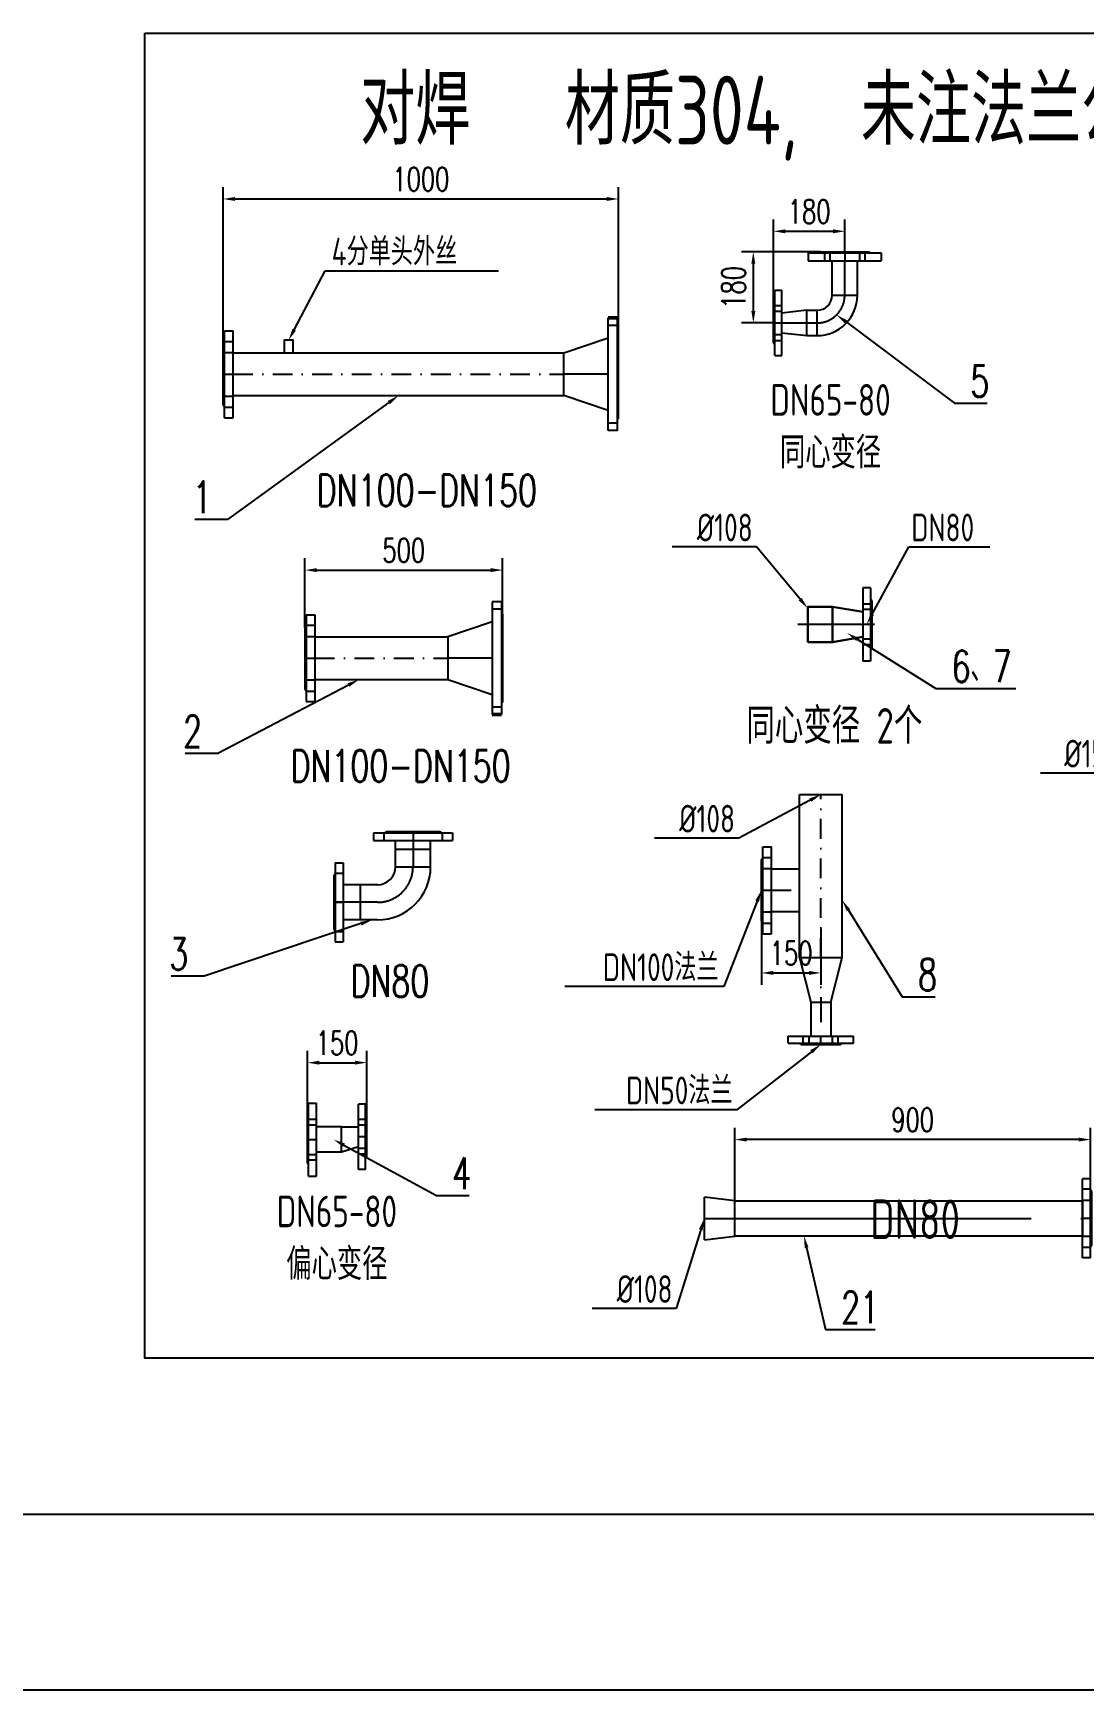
# Model space of a CAD drawing. Header units: millimetres. Extents: x 10779125 to 11142123, y -372083 to -144871.
# Drawn here: x 11100612 to 11103270, y -314154 to -309963 of the extents above; entities that cross this region are included whole.
import ezdxf
from ezdxf import colors
from ezdxf.entities.mleader import LeaderData, LeaderLine
from ezdxf.math import Vec2, Vec3

# ---------------------------------------------------------------- set-up
doc = ezdxf.new("R2010")
doc.units = ezdxf.units.MM
doc.header["$LTSCALE"] = 1000
doc.header["$MEASUREMENT"] = 0
doc.header["$PDSIZE"] = -1
for name, pattern in [('CENTER', [2.9, 2.5, -0.2, 0, -0.2]), ('CENTER2', [1.125, 0.75, -0.125, 0.125, -0.125]), ('DASHDOT', [1, 0.5, -0.25, 0, -0.25])]:
    doc.linetypes.add(name, pattern=pattern)
doc.layers.get('0').update_dxf_attribs({"color": 255, "linetype": 'CONTINUOUS'})
doc.layers.get('Defpoints').update_dxf_attribs({"linetype": 'CONTINUOUS'})
for name, color, linetype in [('1', 255, 'CONTINUOUS'), ('10', 7, 'CONTINUOUS'), ('1轮廓实线层', 7, 'CONTINUOUS'), ('2细线层', 4, 'CONTINUOUS'), ('3中心线', 1, 'CENTER2'), ('3中心线层', 1, 'CENTER'), ('5标注层', 4, 'CONTINUOUS'), ('6文字层', 3, 'CONTINUOUS'), ('A-DIM_SYMB', 252, 'CONTINUOUS'), ('图框层', 7, 'CONTINUOUS')]:
    doc.layers.add(name, color=color, linetype=linetype)
doc.layers.add('1粗实线', color=254, linetype='CONTINUOUS', lineweight=30)
doc.layers.add('_0', color=7, linetype='CONTINUOUS', lineweight=80)
doc.styles.add('hz', font='simplex', dxfattribs={"width": 0.7, "bigfont": 'hztxt'})
doc.styles.add('PC_TEXTSTYLE', font='isocp.shx', dxfattribs={"width": 0.8, "bigfont": 'hzfs.shx'})
doc.dimstyles.new('预制件标注', dxfattribs={"dimtxt": 60, "dimasz": 30, "dimexe": 30, "dimexo": 0, "dimgap": 20, "dimtad": 1, "dimdec": 0, "dimzin": 0, "dimdsep": 46, "dimtxsty": 'hz', "dimcen": 0.09, "dimclrd": 4, "dimclre": 4, "dimclrt": 7, "dimazin": 2, "dimtfac": 1, "dimtdec": 0, "dimtix": 1, "dimtmove": 1, "dimatfit": 3, "dimfxl": 0, "dimtolj": 1, "dimtzin": 0, "dimarcsym": 0})

# ---------------------------------------------------------------- blocks, each defined once
blk = doc.blocks.new('DN200法兰侧视图')
at = {"layer": '1', "color": 0}
for p, q in [((132.5, 0), (-132.5, 0)), ((132.5, 0), (137, -3)), ((170, -3), (-170, -3)), ((170, -31), (-170, -31)), ((-132.5, 0), (-137, -3)), ((170, -3), (170, -31))]:
    blk.add_line(p, q, dxfattribs=at)
at = {"layer": '1', "color": 0, "lineweight": 50}
blk.add_line((-170, -3), (-170, -31), dxfattribs=at)
at = {"layer": '3中心线层'}
for p, q in [((-147.5, -3), (-147.5, -31)), ((147.5, -3), (147.5, -31))]:
    blk.add_line(p, q, dxfattribs=at)
blk = doc.blocks.new('DN100法兰侧视图')
at = {"layer": '1'}
for p, q in [((-22, 110), (0, 110)), ((-22, 110), (-22, -110)), ((0, 110), (0, -110)), ((-25, 77.5), (-22, 82)), ((-25, 77.5), (-25, -77.5)), ((-22, 55), (0, 55)), ((-25, -77.5), (-22, -82)), ((-22, -55), (0, -55)), ((-22, -110), (0, -110))]:
    blk.add_line(p, q, dxfattribs=at)
at = {"layer": '3中心线层'}
for p, q in [((-22, 83.1), (0, 83.1)), ((-25, 0), (0, 0)), ((-22, -83.1), (0, -83.1))]:
    blk.add_line(p, q, dxfattribs=at)
blk = doc.blocks.new('*D309')
at = {"layer": '1轮廓实线层', "color": 4, "lineweight": -2, "transparency": 16777216}
for p, q in [((11101093.2, -310756.3), (11101093.2, -310352.7)), ((11102093.2, -310715), (11102093.2, -310352.7)), ((11101123.2, -310382.7), (11102063.2, -310382.7))]:
    blk.add_line(p, q, dxfattribs=at)
for points in [[(11101123.2, -310377.7), (11101123.2, -310387.7), (11101093.2, -310382.7)], [(11102063.2, -310377.7), (11102063.2, -310387.7), (11102093.2, -310382.7)]]:
    blk.add_solid(points, dxfattribs=at)
at = {"layer": 'Defpoints', "color": 0, "lineweight": -2, "transparency": 16777216}
for p in [(11102093.2, -310382.7), (11102093.2, -310715), (11101093.2, -310756.3)]:
    blk.add_point(p, dxfattribs=at)
at = {"layer": '1轮廓实线层', "color": 7, "transparency": 16777216, "insert": (11101593.2, -310332.7), "char_height": 60, "attachment_point": 5, "style": 'hz'}
blk.add_mtext('\\A1;1000', dxfattribs=at)
blk = doc.blocks.new('*D310')
at = {"layer": '1轮廓实线层', "color": 4, "lineweight": -2, "transparency": 16777216}
for p, q in [((11101299.9, -311466.8), (11101299.9, -311291.5)), ((11101799.9, -311433.3), (11101799.9, -311291.5)), ((11101329.9, -311321.5), (11101769.9, -311321.5))]:
    blk.add_line(p, q, dxfattribs=at)
for points in [[(11101329.9, -311316.5), (11101329.9, -311326.5), (11101299.9, -311321.5)], [(11101769.9, -311316.5), (11101769.9, -311326.5), (11101799.9, -311321.5)]]:
    blk.add_solid(points, dxfattribs=at)
at = {"layer": 'Defpoints', "color": 0, "lineweight": -2, "transparency": 16777216}
for p in [(11101799.9, -311321.5), (11101799.9, -311433.3), (11101299.9, -311466.8)]:
    blk.add_point(p, dxfattribs=at)
at = {"layer": '1轮廓实线层', "color": 7, "transparency": 16777216, "insert": (11101549.9, -311271.5), "char_height": 60, "attachment_point": 5, "style": 'hz'}
blk.add_mtext('\\A1;500', dxfattribs=at)
blk = doc.blocks.new('DN80长200单片法兰弯头')
at = {"layer": '1'}
for p, q in [((177, -10), (177, 190)), ((197, 190), (177, 190)), ((197, -10), (197, 190)), ((90, 134.5), (177, 134.5)), ((177, 45.5), (177, 134.5)), ((200, 157.5), (197, 162)), ((200, 22.5), (200, 157.5)), ((90, 45.5), (177, 45.5)), ((44.5, 0), (-44.5, 0)), ((200, 22.5), (197, 18)), ((197, -10), (177, -10))]:
    blk.add_line(p, q, dxfattribs=at)
for radius in [134.5, 45.5]:
    blk.add_arc((90, 0), radius, 90, 180, dxfattribs=at)
at = {"layer": '3中心线层'}
for p, q in [((197, 163.9), (177, 163.9)), ((90, 90), (200, 90)), ((200, 90), (177, 90)), ((200, 90), (177, 90)), ((200, 90), (177, 90)), ((200, 90), (177, 90)), ((197, 16.1), (177, 16.1))]:
    blk.add_line(p, q, dxfattribs=at)
blk.add_arc((90, 0), 90, 90, 180, dxfattribs=at)
blk = doc.blocks.new('DN50法兰侧视图')
at = {"layer": '1'}
for p, q in [((-21, 50), (-18, 54.5)), ((-21, 50), (-21, -50)), ((-18, 82.5), (0, 82.5)), ((-18, 82.5), (-18, -82.5)), ((0, 82.5), (0, -82.5)), ((-18, 29.5), (0, 29.5)), ((-18, -29.5), (0, -29.5)), ((-21, -50), (-18, -54.5)), ((-18, -82.5), (0, -82.5))]:
    blk.add_line(p, q, dxfattribs=at)
at = {"layer": '3中心线层'}
for p, q in [((-18, 44.2), (0, 44.2)), ((-21, 0), (0, 0)), ((-18, -44.2), (0, -44.2))]:
    blk.add_line(p, q, dxfattribs=at)
blk = doc.blocks.new('DN65法兰侧视图')
at = {"layer": '1'}
for p, q in [((-20, 92.5), (0, 92.5)), ((-20, 92.5), (-20, -92.5)), ((0, 92.5), (0, -92.5)), ((-23, 60), (-20, 64.5)), ((-23, 60), (-23, -60)), ((-20, 37.5), (0, 37.5)), ((-20, -37.5), (0, -37.5)), ((-23, -60), (-20, -64.5)), ((-20, -92.5), (0, -92.5))]:
    blk.add_line(p, q, dxfattribs=at)
at = {"layer": '3中心线层'}
for p, q in [((-20, 51.3), (0, 51.3)), ((-20, 0), (0, 0)), ((-20, -51.3), (0, -51.3))]:
    blk.add_line(p, q, dxfattribs=at)
blk = doc.blocks.new('*D311')
at = {"color": 4, "lineweight": -2, "transparency": 16777216}
for p, q in [((11101306.3, -312702.1), (11101306.3, -312537.5)), ((11101456.3, -312705.1), (11101456.3, -312537.5)), ((11101336.3, -312567.5), (11101426.3, -312567.5))]:
    blk.add_line(p, q, dxfattribs=at)
for points in [[(11101336.3, -312562.5), (11101336.3, -312572.5), (11101306.3, -312567.5)], [(11101426.3, -312562.5), (11101426.3, -312572.5), (11101456.3, -312567.5)]]:
    blk.add_solid(points, dxfattribs=at)
at = {"layer": 'Defpoints', "color": 0, "lineweight": -2, "transparency": 16777216}
for p in [(11101456.3, -312567.5), (11101306.3, -312702.1), (11101456.3, -312705.1)]:
    blk.add_point(p, dxfattribs=at)
at = {"color": 7, "lineweight": -2, "transparency": 16777216, "insert": (11101381.3, -312517.5), "char_height": 60, "attachment_point": 5, "style": 'hz'}
blk.add_mtext('\\A1;150', dxfattribs=at)
blk = doc.blocks.new('*D312')
at = {"color": 4, "lineweight": -2, "transparency": 16777216}
for p, q in [((11102485.4, -310646.3), (11102485.4, -310434.5)), ((11102665.4, -310516.3), (11102665.4, -310434.5)), ((11102515.4, -310464.5), (11102635.4, -310464.5))]:
    blk.add_line(p, q, dxfattribs=at)
for points in [[(11102515.4, -310459.5), (11102515.4, -310469.5), (11102485.4, -310464.5)], [(11102635.4, -310459.5), (11102635.4, -310469.5), (11102665.4, -310464.5)]]:
    blk.add_solid(points, dxfattribs=at)
at = {"layer": 'Defpoints', "color": 0, "lineweight": -2, "transparency": 16777216}
for p in [(11102665.4, -310464.5), (11102665.4, -310516.3), (11102485.4, -310646.3)]:
    blk.add_point(p, dxfattribs=at)
at = {"color": 7, "lineweight": -2, "transparency": 16777216, "insert": (11102575.4, -310414.5), "char_height": 60, "attachment_point": 5, "style": 'hz'}
blk.add_mtext('\\A1;180', dxfattribs=at)
blk = doc.blocks.new('*D313')
at = {"color": 4, "lineweight": -2, "transparency": 16777216}
for p, q in [((11102605.4, -310516.3), (11102404.2, -310516.3)), ((11102434.2, -310546.3), (11102434.2, -310666.3)), ((11102485.4, -310696.3), (11102404.2, -310696.3))]:
    blk.add_line(p, q, dxfattribs=at)
for points in [[(11102429.2, -310546.3), (11102439.2, -310546.3), (11102434.2, -310516.3)], [(11102429.2, -310666.3), (11102439.2, -310666.3), (11102434.2, -310696.3)]]:
    blk.add_solid(points, dxfattribs=at)
at = {"layer": 'Defpoints', "color": 0, "lineweight": -2, "transparency": 16777216}
for p in [(11102605.4, -310516.3), (11102434.2, -310696.3), (11102485.4, -310696.3)]:
    blk.add_point(p, dxfattribs=at)
at = {"color": 7, "lineweight": -2, "transparency": 16777216, "insert": (11102384.2, -310606.3), "char_height": 60, "attachment_point": 5, "rotation": 90, "style": 'hz'}
blk.add_mtext('\\A1;180', dxfattribs=at)
blk = doc.blocks.new('*D314')
at = {"layer": '1轮廓实线层', "color": 4, "lineweight": -2, "transparency": 16777216}
for p, q in [((11102454.9, -312131.2), (11102454.9, -312370.4)), ((11102604.9, -312229), (11102604.9, -312370.4)), ((11102484.9, -312340.4), (11102574.9, -312340.4))]:
    blk.add_line(p, q, dxfattribs=at)
for points in [[(11102484.9, -312335.4), (11102484.9, -312345.4), (11102454.9, -312340.4)], [(11102574.9, -312335.4), (11102574.9, -312345.4), (11102604.9, -312340.4)]]:
    blk.add_solid(points, dxfattribs=at)
at = {"layer": 'Defpoints', "color": 0, "lineweight": -2, "transparency": 16777216}
for p in [(11102454.9, -312131.2), (11102604.9, -312229), (11102604.9, -312340.4)]:
    blk.add_point(p, dxfattribs=at)
at = {"layer": '1轮廓实线层', "color": 7, "transparency": 16777216, "insert": (11102529.9, -312290.4), "char_height": 60, "attachment_point": 5, "style": 'hz'}
blk.add_mtext('\\A1;150', dxfattribs=at)
blk = doc.blocks.new('DN80法兰侧视图')
at = {"layer": '1'}
for p, q in [((-20, 100), (0, 100)), ((-20, 100), (-20, -100)), ((0, 100), (0, -100)), ((-23, 67.5), (-20, 72)), ((-23, 67.5), (-23, -67.5)), ((-20, 45.5), (0, 45.5)), ((-23, -67.5), (-20, -72)), ((-20, -45.5), (0, -45.5)), ((-20, -100), (0, -100))]:
    blk.add_line(p, q, dxfattribs=at)
at = {"layer": '3中心线层'}
for p, q in [((-20, 73.9), (0, 73.9)), ((-23, 0), (0, 0)), ((-23, 0), (0, 0)), ((-20, -73.9), (0, -73.9))]:
    blk.add_line(p, q, dxfattribs=at)
blk = doc.blocks.new('*D318')
at = {"layer": '1轮廓实线层', "color": 4, "lineweight": -2, "transparency": 16777216}
for p, q in [((11102387.3, -312916), (11102387.3, -312732)), ((11103287.3, -312916), (11103287.3, -312732)), ((11103257.3, -312762), (11102417.3, -312762))]:
    blk.add_line(p, q, dxfattribs=at)
for points in [[(11102417.3, -312757), (11102417.3, -312767), (11102387.3, -312762)], [(11103257.3, -312757), (11103257.3, -312767), (11103287.3, -312762)]]:
    blk.add_solid(points, dxfattribs=at)
at = {"layer": 'Defpoints', "color": 0, "lineweight": -2, "transparency": 16777216}
for p in [(11102387.3, -312762), (11102387.3, -312916), (11103287.3, -312916)]:
    blk.add_point(p, dxfattribs=at)
at = {"layer": '1轮廓实线层', "color": 7, "transparency": 16777216, "insert": (11102837.3, -312712), "char_height": 60, "attachment_point": 5, "style": 'hz'}
blk.add_mtext('\\A1;900', dxfattribs=at)

msp = doc.modelspace()

# ---------------------------------------------------------------- linework, layer by layer
for p, q in [((11102633.4, -310626.3), (11102633.4, -310539.3)), ((11102697.4, -310626.3), (11102697.4, -310539.3)), ((11102569.3, -310664.3), (11102506.4, -310671.3)), ((11102569.3, -310664.3), (11102595.4, -310664.3)), ((11102569.3, -310728.3), (11102569.3, -310664.3)), ((11101954.5, -310772.1), (11102067.2, -310734.3, 0)), ((11102506.4, -310721.3), (11102569.3, -310728.3)), ((11102569.3, -310728.3), (11102595.4, -310728.3)), ((11101118.2, -310772.1), (11101954.5, -310772.1)), ((11101954.5, -310880.1), (11101954.5, -310772.1)), ((11101118.2, -310880.1), (11101954.5, -310880.1)), ((11102067.2, -310917.9, 0), (11101954.5, -310880.1)), ((11101773.9, -311452.5, 0), (11101661.2, -311490.3)), ((11101324.9, -311490.3), (11101661.2, -311490.3)), ((11101661.2, -311490.3), (11101661.2, -311598.3)), ((11101324.9, -311598.3), (11101661.2, -311598.3)), ((11101661.2, -311598.3), (11101773.9, -311636.1, 0)), ((11102550.9, -312301.3), (11102550.9, -311889.3)), ((11102550.9, -311889.3), (11102658.9, -311889.3)), ((11102658.9, -312301.3), (11102658.9, -311889.3)), ((11102479.9, -312077.2), (11102550.9, -312077.2)), ((11102479.9, -312185.2), (11102550.9, -312185.1)), ((11101392.4, -312730.1), (11101329.3, -312730.1)), ((11101392.4, -312794.1), (11101392.4, -312730.1)), ((11101392.4, -312730.1), (11101435.3, -312730.1)), ((11101392.4, -312794.1), (11101329.3, -312794.1)), ((11101435.3, -312780.1), (11101392.4, -312794.1))]:
    msp.add_line(p, q)
at = {"lineweight": -2}
for p, q in [((11102595.4, -310728.3), (11102595.4, -310664.3)), ((11102633.4, -310626.3), (11102697.4, -310626.3)), ((11102310.3, -313015.5, 0), (11102310.3, -312907.5, 0))]:
    msp.add_line(p, q, dxfattribs=at)
msp.add_lwpolyline([(11100894.6, -309963.2), (11105119.2, -309963.2), (11105119.2, -313314.6), (11100894.6, -313314.6)], close=True, dxfattribs=at)
for radius in [38, 102]:
    msp.add_arc((11102595.4, -310626.3), radius, 270, 0, dxfattribs=at)
at = {"layer": '1'}
for p, q in [((11101473.4, -311985.8), (11101473.4, -312005.8)), ((11101473.4, -311985.8), (11101673.4, -311985.8)), ((11101505.9, -311982.8), (11101501.4, -311985.8)), ((11101505.9, -311982.8), (11101640.9, -311982.8)), ((11101640.9, -311982.8), (11101645.4, -311985.8)), ((11101673.4, -311985.8), (11101673.4, -312005.8)), ((11101473.4, -312005.8), (11101673.4, -312005.8)), ((11101528.9, -312071.8), (11101528.9, -312005.8)), ((11101528.9, -312005.8), (11101617.9, -312005.8)), ((11101617.9, -312071.8), (11101617.9, -312005.8))]:
    msp.add_line(p, q, dxfattribs=at)
at = {"layer": '1粗实线'}
for p, q in [((11102710.9, -311427.2), (11102634.4, -311414.5)), ((11102710.9, -311490.7), (11102634.4, -311503.5))]:
    msp.add_line(p, q, dxfattribs=at)
msp.add_lwpolyline([(11102571.8, -311503.5), (11102634.4, -311503.5), (11102634.4, -311414.5), (11102571.8, -311414.5)], close=True, dxfattribs=at)
at = {"layer": '1轮廓实线层'}
for p, q in [((11102550.9, -312301.3), (11102658.9, -312301.3)), ((11102550.9, -312301.3), (11102579.4, -312414.7)), ((11102630.4, -312414.7), (11102658.9, -312301.3)), ((11102579.4, -312414.7), (11102630.4, -312414.7)), ((11102579.4, -312414.7), (11102579.4, -312500.3)), ((11102630.4, -312414.7), (11102630.4, -312500.3))]:
    msp.add_line(p, q, dxfattribs=at)
msp.add_lwpolyline([(11101247.5, -310772.1), (11101269.8, -310772.1), (11101269.8, -310739.9), (11101247.5, -310739.9)], close=True, dxfattribs=at)
at = {"layer": '2细线层', "lineweight": -3}
msp.add_line((11089575.4, -314154, -89.1), (11126903.6, -314154, -89.1), dxfattribs=at)
at = {"layer": '3中心线'}
for p, q in [((11102665.4, -310626.3), (11102665.4, -310539.3)), ((11102506.4, -310696.3), (11102595.4, -310696.3)), ((11102387.3, -312961.5), (11103267.3, -312961.5))]:
    msp.add_line(p, q, dxfattribs=at)
at = {"layer": '3中心线', "ltscale": 10}
msp.add_line((11102740.7, -311459), (11102546.6, -311459), dxfattribs=at)
at = {"layer": '3中心线'}
msp.add_arc((11102595.4, -310626.3), 70, 270, 0, dxfattribs=at)
at = {"layer": '3中心线层', "linetype": 'DASHDOT', "ltscale": 0.1}
for p, q in [((11101118.2, -310826.1), (11101954.5, -310826.1)), ((11101324.9, -311544.3), (11101661.2, -311544.3)), ((11102604.9, -312301.3), (11102604.9, -311889.3)), ((11102479.9, -312131.2), (11102550.9, -312131.2)), ((11102604.9, -312301.3), (11102604.9, -312414.7)), ((11102604.9, -312414.7), (11102604.9, -312500.3))]:
    msp.add_line(p, q, dxfattribs=at)
at = {"layer": '3中心线层', "lineweight": -3}
for p, q in [((11102067.2, -310826.1, 0), (11101954.5, -310826.1, 0)), ((11101773.9, -311544.3, 0), (11101661.2, -311544.3, 0)), ((11102310.3, -312961.5), (11102387.3, -312961.5))]:
    msp.add_line(p, q, dxfattribs=at)
at = {"layer": '3中心线层'}
for p, q in [((11101499.5, -311985.8), (11101499.5, -312005.8)), ((11101573.4, -311982.8), (11101573.4, -312071.8)), ((11101573.4, -311982.8), (11101573.4, -312005.8)), ((11101573.4, -311982.8), (11101573.4, -312005.8)), ((11101573.4, -311982.8), (11101573.4, -312005.8)), ((11101573.4, -311982.8), (11101573.4, -312005.8)), ((11101647.3, -311985.8), (11101647.3, -312005.8))]:
    msp.add_line(p, q, dxfattribs=at)
at = {"layer": '_0', "lineweight": -2}
for p, q in [((11102387.3, -312917, 0), (11102310.3, -312907.5, 0)), ((11102387.3, -313006, 0), (11102387.3, -312917, 0)), ((11102310.3, -313015.5, 0), (11102387.3, -313006, 0))]:
    msp.add_line(p, q, dxfattribs=at)
msp.add_lwpolyline([(11103267.3, -313006), (11102387.3, -313006), (11102387.3, -312917), (11103267.3, -312917)], close=True, dxfattribs=at)
at = {"layer": 'A-DIM_SYMB', "color": 2}
for p, q in [((11101617.9, -312028.3), (11101528.9, -312028.3)), ((11101439.9, -312117.3), (11101439.9, -312206.3))]:
    msp.add_line(p, q, dxfattribs=at)
at = {"layer": '图框层', "lineweight": -3}
msp.add_line((11091797.3, -313709.6, -89.1), (11126459.2, -313709.6, -89.1), dxfattribs=at)

# ---------------------------------------------------------------- block references
at = {"xscale": -1}
for name, p, rotation in [('DN65法兰侧视图', (11102665.4, -310539.3), 90), ('DN50法兰侧视图', (11102506.4, -310696.3), 180), ('DN50法兰侧视图', (11102506.4, -310696.3), 180), ('DN65法兰侧视图', (11101329.3, -312762.1), 180)]:
    msp.add_blockref(name, p, dxfattribs=dict(at, rotation=rotation))
at = {"color": 0, "lineweight": -3, "yscale": 0.8382352941176471, "zscale": 0.8382352941176471, "rotation": 270}
for p, xscale in [((11102093.2, -310826.1), 0.8382352941176471), ((11102093.2, -310826.1), 0.8382352941176471), ((11101799.9, -311544.3), -0.8382352941176471)]:
    msp.add_blockref('DN200法兰侧视图', p, dxfattribs=dict(at, xscale=xscale))
at = {"lineweight": -3, "ltscale": 0.1, "xscale": -1}
msp.add_blockref('DN65法兰侧视图', (11102710.9, -311459), dxfattribs=at)
at = {"rotation": 180}
msp.add_blockref('DN50法兰侧视图', (11101435.3, -312755.1), dxfattribs=at)
at = {"lineweight": -2, "rotation": 180}
msp.add_blockref('DN80法兰侧视图', (11103267.3, -312961.5), dxfattribs=at)
at = {"layer": '10', "xscale": -1, "rotation": 180}
msp.add_blockref('DN100法兰侧视图', (11101118.2, -310826.1), dxfattribs=at)
at = {"layer": '10'}
msp.add_blockref('DN100法兰侧视图', (11101324.9, -311544.3), dxfattribs=at)
at = {"layer": '10', "extrusion": (0, 0, -1), "zscale": -1, "rotation": 180}
msp.add_blockref('DN100法兰侧视图', (-11102479.9, -312131.2), dxfattribs=at)
at = {"layer": '1轮廓实线层', "rotation": 90}
msp.add_blockref('DN50法兰侧视图', (11102604.9, -312500.3), dxfattribs=at)
at = {"layer": 'A-DIM_SYMB', "color": 0, "rotation": 179.9946924100957}
msp.add_blockref('DN80长200单片法兰弯头', (11101573.4, -312071.8), dxfattribs=at)

# ---------------------------------------------------------------- texts
at = {"lineweight": -2, "char_height": 80, "attachment_point": 1, "style": 'hz'}
for s, width, insert in [('DN100-DN150', 943.027, (11101330.1, -311079.7)), ('DN100-DN150', 648.572, (11101263.8, -311776.7)), ('DN80', 648.572, (11101415.5, -312321))]:
    msp.add_mtext_dynamic_manual_height_columns(s, width=width, gutter_width=1750, heights=[0], dxfattribs=dict(at, insert=insert))
at = {"insert": (11102729.7, -312913.6), "char_height": 100, "attachment_point": 1, "style": 'PC_TEXTSTYLE'}
msp.add_mtext_dynamic_manual_height_columns('DN80', width=264.892, gutter_width=12.5, heights=[0], dxfattribs=at)
at = {"layer": '6文字层', "insert": (11102951.7, -310178.4), "char_height": 174.182, "width": 3787.944, "attachment_point": 5, "style": 'PC_TEXTSTYLE'}
msp.add_mtext('{\\C7;对焊   材质304,  未注法兰公称压力均为PN16}', dxfattribs=at)
at = {"layer": '6文字层', "color": 7, "char_height": 80, "attachment_point": 5, "style": 'PC_TEXTSTYLE'}
for s, insert in [('DN65-80\\P同心变径', (11102629.5, -310957.7)), ('DN65-80\\P偏心变径', (11101380.7, -313010.4))]:
    msp.add_mtext_dynamic_manual_height_columns(s, width=998.937, gutter_width=1750, heights=[0], dxfattribs=dict(at, insert=insert))
at = {"layer": '6文字层', "color": 7, "insert": (11102639.2, -311715.6), "char_height": 90, "width": 599.557, "attachment_point": 5, "style": 'PC_TEXTSTYLE'}
msp.add_mtext('同心变径 2个', dxfattribs=at)

# ---------------------------------------------------------------- dimensions: what is measured, and where the dimension line sits
at = {"lineweight": -2}
for base, p1, p2, picture, middle in [((11102665.4, -310464.5), (11102485.4, -310646.3), (11102665.4, -310516.3), '*D312', (11102575.4, -310414.5)), ((11101456.3, -312567.5), (11101306.3, -312702.1), (11101456.3, -312705.1), '*D311', (11101381.3, -312517.5))]:
    dim = msp.add_linear_dim(base=base, p1=p1, p2=p2, dimstyle='预制件标注', dxfattribs=at)
    dim.commit()
    dim.dimension.update_dxf_attribs({"geometry": picture, "text_midpoint": middle})
dim = msp.add_linear_dim(base=(11102434.2, -310696.3), p1=(11102605.4, -310516.3), p2=(11102485.4, -310696.3), angle=90, dimstyle='预制件标注', dxfattribs=at)
dim.commit()
dim.dimension.update_dxf_attribs({"geometry": '*D313', "text_midpoint": (11102384.2, -310606.3)})
at = {"layer": '1轮廓实线层'}
for base, p1, p2, picture, middle in [((11102093.2, -310382.7), (11101093.2, -310756.3), (11102093.2, -310715), '*D309', (11101593.2, -310332.7)), ((11101799.9, -311321.5), (11101299.9, -311466.8), (11101799.9, -311433.3), '*D310', (11101549.9, -311271.5)), ((11102604.9, -312340.4), (11102454.9, -312131.2), (11102604.9, -312229), '*D314', (11102529.9, -312290.4)), ((11102387.3, -312762), (11103287.3, -312916), (11102387.3, -312916), '*D318', (11102837.3, -312712))]:
    dim = msp.add_linear_dim(base=base, p1=p1, p2=p2, dimstyle='预制件标注', dxfattribs=at)
    dim.commit()
    dim.dimension.update_dxf_attribs({"geometry": picture, "text_midpoint": middle})

# ---------------------------------------------------------------- leaders
ml = msp.add_multileader_mtext('Standard', dxfattribs=at)
ml.set_content('5', color=3, style='hz')
ml.set_leader_properties(color=3)
ml.build(insert=Vec2(0, 0))
ml.multileader.update_dxf_attribs({"text_left_attachment_type": 6, "text_right_attachment_type": 6, "dogleg_length": 20, "arrow_head_size": 30})
ctx = ml.context
ctx.base_point, ctx.char_height, ctx.arrow_head_size, ctx.landing_gap_size, ctx.plane_origin = Vec3(11102963.1, -310899.6), 80, 30, 20, Vec3(11102485.4, -310719)
ctx.left_attachment, ctx.right_attachment = 6, 6
notes = []
notes.append((ctx, [(1, (1, 1, 0), (11102943.1, -310899.6), (1, 0), 20, [(0, [(11102644.9, -310675.8)], 0, [])])]))
ctx.mtext.insert, ctx.mtext.flow_direction = Vec3(11102983.1, -310803.6), 5
ml = msp.add_multileader_mtext('Standard', dxfattribs=at)
ml.set_content('1', color=3, style='hz')
ml.set_leader_properties(color=3)
ml.build(insert=Vec2(0, 0))
ml.multileader.update_dxf_attribs({"text_left_attachment_type": 6, "text_right_attachment_type": 6, "dogleg_length": 20, "arrow_head_size": 30})
ctx = ml.context
ctx.base_point, ctx.char_height, ctx.arrow_head_size, ctx.landing_gap_size, ctx.plane_origin = Vec3(11101031, -311193.2), 80, 30, 20, Vec3(11101536.3, -310880.1)
ctx.left_attachment, ctx.right_attachment, ctx.text_align_type = 6, 6, 2
notes.append((ctx, [(0, (1, 1, 0), (11101104.3, -311193.2), (-1, 0), 20, [(0, [(11101536.3, -310880.1)], 0, [])])]))
ctx.mtext.insert, ctx.mtext.alignment, ctx.mtext.flow_direction = Vec3(11101064.3, -311097.2), 3, 5
ml = msp.add_multileader_mtext('Standard', dxfattribs=at)
ml.set_content('6、7', color=3, style='hz')
ml.set_leader_properties(color=3)
ml.build(insert=Vec2(0, 0))
ml.multileader.update_dxf_attribs({"text_left_attachment_type": 6, "text_right_attachment_type": 6, "dogleg_length": 20, "arrow_head_size": 30})
ctx = ml.context
ctx.base_point, ctx.char_height, ctx.arrow_head_size, ctx.landing_gap_size, ctx.plane_origin = Vec3(11102915.7, -311621.1), 80, 30, 20, Vec3(11102680.7, -311498.3)
ctx.left_attachment, ctx.right_attachment = 6, 6
notes.append((ctx, [(0, (1, 1, 0), (11102895.7, -311621.1), (1, 0), 20, [(0, [(11102671.4, -311480.6)], 0, [])])]))
ctx.mtext.insert, ctx.mtext.flow_direction = Vec3(11102935.7, -311525.1), 5
ml = msp.add_multileader_mtext('Standard', dxfattribs=at)
ml.set_content('2', color=3, style='hz')
ml.set_leader_properties(color=3)
ml.build(insert=Vec2(0, 0))
ml.multileader.update_dxf_attribs({"text_left_attachment_type": 6, "text_right_attachment_type": 6, "dogleg_length": 20, "arrow_head_size": 30})
ctx = ml.context
ctx.base_point, ctx.char_height, ctx.arrow_head_size, ctx.landing_gap_size, ctx.plane_origin = Vec3(11100982.5, -311785.7), 80, 30, 20, Vec3(11101436.4, -311598.3)
ctx.left_attachment, ctx.right_attachment, ctx.text_align_type = 6, 6, 2
notes.append((ctx, [(0, (1, 1, 0), (11101079.8, -311785.7), (-1, 0), 20, [(0, [(11101436.4, -311598.3)], 0, [])])]))
ctx.mtext.insert, ctx.mtext.alignment, ctx.mtext.flow_direction = Vec3(11101039.8, -311689.7), 3, 5
ml = msp.add_multileader_mtext('Standard', dxfattribs=at)
ml.set_content('8', color=3, style='hz')
ml.set_leader_properties(color=3)
ml.build(insert=Vec2(0, 0))
ml.multileader.update_dxf_attribs({"text_left_attachment_type": 6, "text_right_attachment_type": 6, "dogleg_length": 20, "arrow_head_size": 30})
ctx = ml.context
ctx.base_point, ctx.char_height, ctx.arrow_head_size, ctx.landing_gap_size, ctx.plane_origin = Vec3(11102831.1, -312400.7), 80, 30, 20, Vec3(11102658.9, -312156.4)
ctx.left_attachment, ctx.right_attachment = 6, 6
notes.append((ctx, [(0, (1, 1, 0), (11102811.1, -312400.7), (1, 0), 20, [(0, [(11102658.9, -312156.4)], 0, [])])]))
ctx.mtext.insert, ctx.mtext.flow_direction = Vec3(11102851.1, -312304.7), 5
ml = msp.add_multileader_mtext('Standard', dxfattribs=at)
ml.set_content('3', color=3, style='hz')
ml.set_leader_properties(color=3)
ml.build(insert=Vec2(0, 0))
ml.multileader.update_dxf_attribs({"text_left_attachment_type": 6, "text_right_attachment_type": 6, "dogleg_length": 20, "arrow_head_size": 30})
ctx = ml.context
ctx.base_point, ctx.char_height, ctx.arrow_head_size, ctx.landing_gap_size, ctx.plane_origin = Vec3(11100947.3, -312348.6), 80, 30, 20, Vec3(11101470.1, -312206.3)
ctx.left_attachment, ctx.right_attachment, ctx.text_align_type = 6, 6, 2
notes.append((ctx, [(0, (1, 1, 0), (11101044.6, -312348.6), (-1, 0), 20, [(0, [(11101470.1, -312206.3)], 0, [])])]))
ctx.mtext.insert, ctx.mtext.alignment, ctx.mtext.flow_direction = Vec3(11101004.6, -312252.6), 3, 5
ml = msp.add_multileader_mtext('Standard', dxfattribs=at)
ml.set_content('4', color=3, style='hz')
ml.set_leader_properties(color=3)
ml.build(insert=Vec2(0, 0))
ml.multileader.update_dxf_attribs({"text_left_attachment_type": 6, "text_right_attachment_type": 6, "dogleg_length": 20, "arrow_head_size": 30})
ctx = ml.context
ctx.base_point, ctx.char_height, ctx.arrow_head_size, ctx.landing_gap_size, ctx.plane_origin = Vec3(11101652.7, -312903.3), 80, 30, 20, Vec3(11101372.3, -312761.8)
ctx.left_attachment, ctx.right_attachment = 6, 6
notes.append((ctx, [(1, (1, 1, 0), (11101632.7, -312903.3), (1, 0), 20, [(0, [(11101372.3, -312761.8)], 0, [])])]))
ctx.mtext.insert, ctx.mtext.flow_direction = Vec3(11101672.7, -312807.3), 5
ml = msp.add_multileader_mtext('Standard', dxfattribs=at)
ml.set_content('21', color=3, style='hz')
ml.set_leader_properties(color=3)
ml.build(insert=Vec2(0, 0))
ml.multileader.update_dxf_attribs({"text_left_attachment_type": 6, "text_right_attachment_type": 6, "dogleg_length": 20, "arrow_head_size": 30})
ctx = ml.context
ctx.base_point, ctx.char_height, ctx.arrow_head_size, ctx.landing_gap_size, ctx.plane_origin = Vec3(11102636.4, -313242.7), 80, 30, 20, Vec3(11102562.3, -313006)
ctx.left_attachment, ctx.right_attachment = 6, 6
notes.append((ctx, [(0, (1, 1, 0), (11102616.4, -313242.7), (1, 0), 20, [(0, [(11102562.3, -313006)], 0, [])])]))
ctx.mtext.insert, ctx.mtext.width, ctx.mtext.flow_direction = Vec3(11102656.4, -313146.7), 550.179, 5
at = {"layer": '5标注层'}
ml = msp.add_multileader_mtext('Standard', dxfattribs=at)
ml.set_content('4分单头外丝', color=256, style='PC_TEXTSTYLE')
ml.set_leader_properties()
ml.build(insert=Vec2(0, 0))
ml.multileader.update_dxf_attribs({"text_left_attachment_type": 6, "text_right_attachment_type": 6, "arrow_head_size": 30})
ctx = ml.context
ctx.base_point, ctx.char_height, ctx.arrow_head_size, ctx.plane_origin = Vec3(11101359, -310564.7), 70, 30, Vec3(11101258.7, -310739.9)
ctx.left_attachment, ctx.right_attachment, ctx.text_align_type = 6, 6, 1
notes.append((ctx, [(0, (1, 1, 0), (11101351, -310564.7), (1, 0), 8, [(0, [(11101258.7, -310739.9)], 0, [])])]))
ctx.mtext.insert, ctx.mtext.alignment, ctx.mtext.flow_direction = Vec3(11101526.4, -310480.7), 2, 5
ml = msp.add_multileader_mtext('Standard', dxfattribs=at)
ml.set_content('%%C108 ', color=256, style='PC_TEXTSTYLE')
ml.set_leader_properties()
ml.build(insert=Vec2(0, 0))
ml.multileader.update_dxf_attribs({"text_left_attachment_type": 6, "text_right_attachment_type": 6, "arrow_head_size": 30})
ctx = ml.context
ctx.base_point, ctx.char_height, ctx.arrow_head_size, ctx.plane_origin = Vec3(11102290.1, -311262.8), 70, 30, Vec3(11095700.2, -311589.6)
ctx.left_attachment, ctx.right_attachment, ctx.text_align_type = 6, 6, 1
notes.append((ctx, [(0, (1, 1, 0), (11102442.1, -311262.8), (-1, 0), 8, [(0, [(11102571.8, -311417.9)], 0, [])])]))
ctx.mtext.insert, ctx.mtext.width, ctx.mtext.alignment, ctx.mtext.flow_direction = Vec3(11102362.1, -311178.8), 492.417, 2, 5
ml = msp.add_multileader_mtext('Standard', dxfattribs=at)
ml.set_content('DN80', color=256, style='PC_TEXTSTYLE')
ml.set_leader_properties()
ml.build(insert=Vec2(0, 0))
ml.multileader.update_dxf_attribs({"text_left_attachment_type": 6, "text_right_attachment_type": 6, "arrow_head_size": 30})
ctx = ml.context
ctx.base_point, ctx.char_height, ctx.arrow_head_size, ctx.plane_origin = Vec3(11102835.8, -311262.8), 70, 30, Vec3(11096499.1, -311589.6)
ctx.left_attachment, ctx.right_attachment, ctx.text_align_type = 6, 6, 1
notes.append((ctx, [(1, (1, 1, 0), (11102827.8, -311262.8), (1, 0), 8, [(0, [(11102720.9, -311459)], 0, [])])]))
ctx.mtext.insert, ctx.mtext.width, ctx.mtext.alignment, ctx.mtext.flow_direction = Vec3(11102913.4, -311178.8), 492.417, 2, 5
ml = msp.add_multileader_mtext('Standard', dxfattribs=at)
ml.set_content('%%C159 ', color=256, style='PC_TEXTSTYLE')
ml.set_leader_properties()
ml.build(insert=Vec2(0, 0))
ml.multileader.update_dxf_attribs({"text_left_attachment_type": 6, "text_right_attachment_type": 6, "arrow_head_size": 30})
ctx = ml.context
ctx.base_point, ctx.char_height, ctx.arrow_head_size, ctx.plane_origin = Vec3(11103218, -311834.8, 0), 70, 30, Vec3(11103399.9, -311624.1, 0)
ctx.left_attachment, ctx.right_attachment, ctx.text_align_type = 6, 6, 1
notes.append((ctx, [(0, (1, 1, 0), (11103374, -311834.8, 0), (-1, 0), 8, [(0, [(11103449.9, -311607.1, 0)], 0, [])])]))
ctx.mtext.insert, ctx.mtext.width, ctx.mtext.alignment, ctx.mtext.flow_direction = Vec3(11103292, -311750.8, 0), 653.763, 2, 5
ml = msp.add_multileader_mtext('Standard', dxfattribs=at)
ml.set_content('%%C108 ', color=256, style='PC_TEXTSTYLE')
ml.set_leader_properties()
ml.build(insert=Vec2(0, 0))
ml.multileader.update_dxf_attribs({"text_left_attachment_type": 6, "text_right_attachment_type": 6, "arrow_head_size": 30})
ctx = ml.context
ctx.base_point, ctx.char_height, ctx.arrow_head_size, ctx.plane_origin = Vec3(11102245.3, -311999.3), 70, 30, Vec3(11102604.9, -311889.3)
ctx.left_attachment, ctx.right_attachment, ctx.text_align_type = 6, 6, 1
notes.append((ctx, [(0, (1, 1, 0), (11102397.3, -311999.3), (-1, 0), 8, [(0, [(11102604.9, -311889.3)], 0, [])])]))
ctx.mtext.insert, ctx.mtext.width, ctx.mtext.alignment, ctx.mtext.flow_direction = Vec3(11102317.3, -311915.3), 340.596, 2, 5
ml = msp.add_multileader_mtext('Standard', dxfattribs=at)
ml.set_content('DN100法兰', color=256, style='PC_TEXTSTYLE')
ml.set_leader_properties()
ml.build(insert=Vec2(0, 0))
ml.multileader.update_dxf_attribs({"text_left_attachment_type": 6, "text_right_attachment_type": 6, "arrow_head_size": 30})
ctx = ml.context
ctx.base_point, ctx.char_height, ctx.arrow_head_size, ctx.plane_origin = Vec3(11102048.8, -312375.1), 70, 30, Vec3(11102454.9, -312131.2)
ctx.left_attachment, ctx.right_attachment, ctx.text_align_type = 6, 6, 1
notes.append((ctx, [(0, (1, 1, 0), (11102359.2, -312375.1), (-1, 0), 8, [(0, [(11102454.9, -312131.2)], 0, [])])]))
ctx.mtext.insert, ctx.mtext.alignment, ctx.mtext.flow_direction = Vec3(11102200, -312291.1), 2, 5
ml = msp.add_multileader_mtext('Standard', dxfattribs=at)
ml.set_content('DN50法兰', color=256, style='PC_TEXTSTYLE')
ml.set_leader_properties()
ml.build(insert=Vec2(0, 0))
ml.multileader.update_dxf_attribs({"text_left_attachment_type": 6, "text_right_attachment_type": 6, "arrow_head_size": 30})
ctx = ml.context
ctx.base_point, ctx.char_height, ctx.arrow_head_size, ctx.plane_origin = Vec3(11102109.7, -312686.7), 70, 30, Vec3(11102604.9, -312521.3)
ctx.left_attachment, ctx.right_attachment, ctx.text_align_type = 6, 6, 1
notes.append((ctx, [(0, (1, 1, 0), (11102392.2, -312686.7), (-1, 0), 8, [(0, [(11102604.9, -312521.3)], 0, [])])]))
ctx.mtext.insert, ctx.mtext.alignment, ctx.mtext.flow_direction = Vec3(11102247, -312602.7), 2, 5
ml = msp.add_multileader_mtext('Standard', dxfattribs=at)
ml.set_content('%%C108 ', color=256, style='PC_TEXTSTYLE')
ml.set_leader_properties()
ml.build(insert=Vec2(0, 0))
ml.multileader.update_dxf_attribs({"text_left_attachment_type": 6, "text_right_attachment_type": 6, "arrow_head_size": 30})
ctx = ml.context
ctx.base_point, ctx.char_height, ctx.arrow_head_size, ctx.plane_origin = Vec3(11102087.3, -313189.2, 0), 70, 30, Vec3(11101715.3, -312978.5, 0)
ctx.left_attachment, ctx.right_attachment, ctx.text_align_type = 6, 6, 1
notes.append((ctx, [(0, (1, 1, 0), (11102239.3, -313189.2, 0), (-1, 0), 8, [(0, [(11102310.3, -312961.5, 0)], 0, [])])]))
ctx.mtext.insert, ctx.mtext.width, ctx.mtext.alignment, ctx.mtext.flow_direction = Vec3(11102159.3, -313105.2, 0), 653.763, 2, 5
for ctx, leaders in notes:
    for number, flags, end, landing, length, lines in leaders:
        leader = LeaderData()
        leader.index, (leader.has_last_leader_line, leader.has_dogleg_vector, leader.attachment_direction) = number, flags
        leader.last_leader_point, leader.dogleg_vector, leader.dogleg_length = Vec3(end), Vec3(landing), length
        for number, points, colour, breaks in lines:
            line = LeaderLine()
            line.index, line.vertices, line.color, line.breaks = number, Vec3.list(points), colors.encode_raw_color(colour), breaks
            leader.lines.append(line)
        ctx.leaders.append(leader)

doc.saveas('drawing.dxf')
